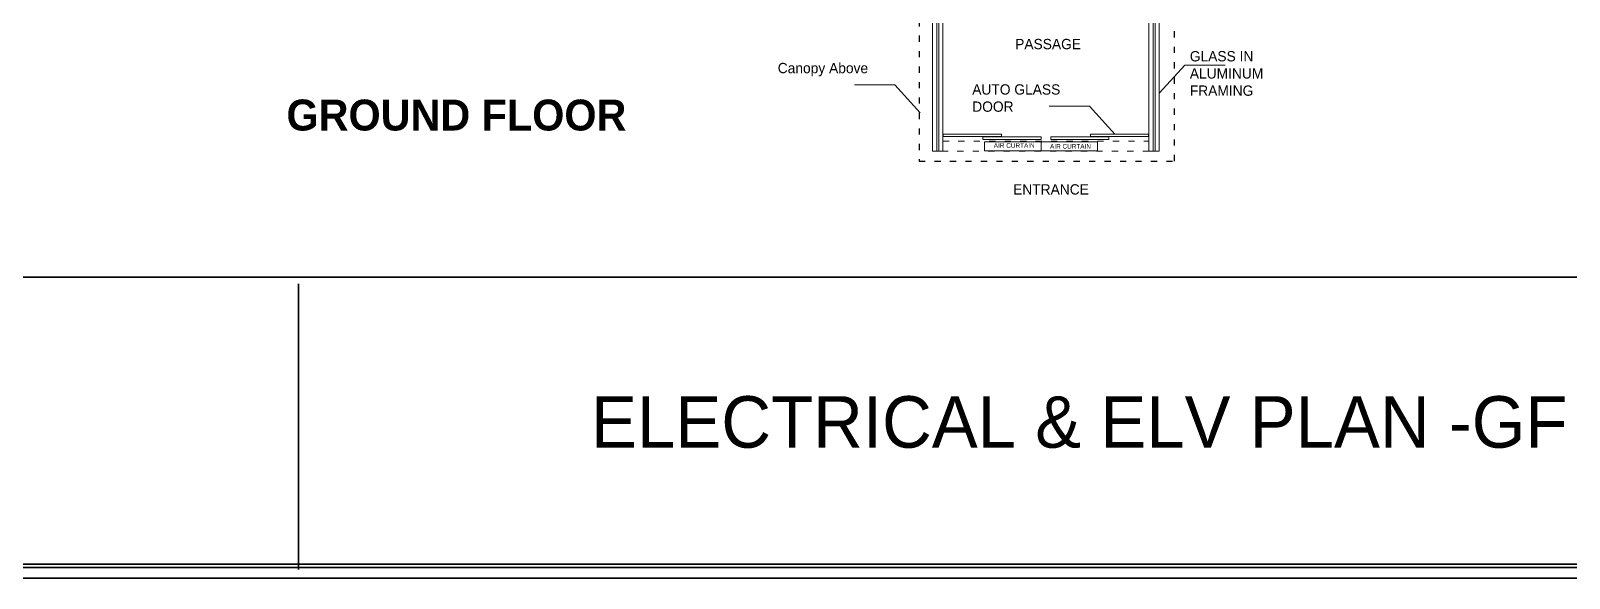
# Model space of a CAD drawing. Header units: millimetres. Extents: x -3207095 to 15275363, y 3702017 to 4798027.
# Drawn here: x 677050 to 680036, y 4468302 to 4469365 of the extents above; entities that cross this region are included whole.
import ezdxf

# ---------------------------------------------------------------- set-up
doc = ezdxf.new("R2010")
doc.units = ezdxf.units.MM
for name, pattern in [('ACAD_ISO03W100', [30, 12, -18]), ('DUZ', [500, 500]), ('HIDDEN', [0.375, 0.25, -0.125])]:
    doc.linetypes.add(name, pattern=pattern)
doc.layers.get('0').update_dxf_attribs({"color": 1, "linetype": 'DUZ'})
doc.layers.add('a-izdus', color=2, linetype='HIDDEN')
doc.layers.add('LOGO', color=7, linetype='Continuous')
for name, color, linetype, lineweight in [('DUVAR', 7, 'Continuous', 35), ('iç duvar', 7, 'Continuous', 50), ('KAPEN', 151, 'Continuous', 9)]:
    doc.layers.add(name, color=color, linetype=linetype, lineweight=lineweight)

msp = doc.modelspace()

# ---------------------------------------------------------------- linework, layer by layer
at = {"color": 232, "linetype": 'ACAD_ISO03W100'}
for p, q in [((678773.9, 4469475.2), (678773.9, 4469111.7)), ((679269.4, 4469111.7), (679269.4, 4469475.2)), ((678773.9, 4469111.7), (679269.4, 4469111.7))]:
    msp.add_line(p, q, dxfattribs=at)
at = {"layer": 'a-izdus', "color": 252, "linetype": 'Continuous', "lineweight": 5, "true_color": 0x939598}
for p, q in [((679240.7, 4469244), (679290, 4469298.1)), ((679290, 4469298.1), (679367.9, 4469298.1)), ((678726.9, 4469259.8), (678648.9, 4469259.8)), ((678776.1, 4469205.6), (678726.9, 4469259.8)), ((679104.4, 4469218.2), (679026.4, 4469218.2)), ((679153.6, 4469164.1), (679104.4, 4469218.2))]:
    msp.add_line(p, q, dxfattribs=at)
at = {"layer": 'a-izdus', "color": 252, "linetype": 'ACAD_ISO03W100', "lineweight": 5, "true_color": 0x939598}
msp.add_lwpolyline([(678820.1, 4469150.2), (679220.1, 4469150.2), (679220.1, 4469130.7), (678820.1, 4469130.7)], close=True, dxfattribs=at)
at = {"layer": 'a-izdus', "color": 252, "linetype": 'Continuous', "lineweight": 5, "true_color": 0x939598}
for points in [[(678901.1, 4469149.2), (679010.6, 4469149.2), (679010.6, 4469131.6), (678901.1, 4469131.6)], [(679010.6, 4469149.2), (679120, 4469149.2), (679120, 4469131.6), (679010.6, 4469131.6)]]:
    msp.add_lwpolyline(points, close=True, dxfattribs=at)
at = {"layer": 'DUVAR'}
for p, q in [((682551.1, 4468886.7), (675405.7, 4468886.7)), ((677569.5, 4468873.6), (677569.5, 4468319.1))]:
    msp.add_line(p, q, dxfattribs=at)
for points in [[(675378.4, 4473102.2), (682578.4, 4473102.2), (682578.4, 4468302.2), (675378.4, 4468302.2)], [(675399.4, 4473081.2), (682557.4, 4473081.2), (682557.4, 4468323.2), (675399.4, 4468323.2)], [(675405.7, 4473074.9), (682551.1, 4473074.9), (682551.1, 4468329.5), (675405.7, 4468329.5)]]:
    msp.add_lwpolyline(points, close=True, dxfattribs=at)
at = {"layer": 'iç duvar', "color": 7, "lineweight": 18}
for p, q in [((678820.1, 4469130.7), (678800.1, 4469130.7)), ((679220.1, 4469130.7), (679240.1, 4469130.7))]:
    msp.add_line(p, q, dxfattribs=at)
at = {"layer": 'KAPEN'}
for p, q in [((678820.1, 4469525.2), (678820.1, 4469130.7)), ((679220.1, 4469525.2), (679220.1, 4469130.7)), ((678800.1, 4469475.2), (678800.1, 4469130.7)), ((678808.1, 4469475.2), (678808.1, 4469130.7)), ((678812.1, 4469475.2), (678812.1, 4469130.7)), ((678820.1, 4469475.2), (678820.1, 4469130.7)), ((678820.1, 4469475.2), (678820.1, 4469130.7)), ((679228.1, 4469475.2), (679228.1, 4469130.7)), ((679232.1, 4469475.2), (679232.1, 4469130.7)), ((679240.1, 4469475.2), (679240.1, 4469130.7))]:
    msp.add_line(p, q, dxfattribs=at)
for points in [[(678820.6, 4469164.1), (678933.6, 4469164.1), (678933.6, 4469159.3), (678820.6, 4469159.3)], [(678897.7, 4469158.7), (679010.6, 4469158.7), (679010.6, 4469153.8), (678897.7, 4469153.8)], [(679142.5, 4469158.7), (679029.5, 4469158.7), (679029.5, 4469153.8), (679142.5, 4469153.8)], [(679219.5, 4469164.1), (679106.6, 4469164.1), (679106.6, 4469159.3), (679219.5, 4469159.3)]]:
    msp.add_lwpolyline(points, close=True, dxfattribs=at)

# ---------------------------------------------------------------- texts
at = {"attachment_point": 1}
for s, width, gutter_width, insert, char_height in [('{\\fCentury Gothic|b0|i0|c0|p34;\\C7;PASSAGE}', 175.945, 12.5, (678960.4, 4469348.9), 20), ('{\\fCentury Gothic|b0|i0|c0|p34;\\C7;GLASS IN\\PALUMINUM FRAMING}', 175.945, 12.5, (679299.4, 4469325.2), 20), ('{\\fCentury Gothic|b0|i0|c0|p34;\\C7;Canopy Above}', 175.945, 12.5, (678499.6, 4469302.3), 20), ('{\\fCentury Gothic|b0|i0|c0|p34;\\C7;AUTO GLASS DOOR}', 175.945, 12.5, (678877.1, 4469260.8), 20), ('{\\fCentury Gothic|b1|i0|c0|p34;\\C7;GROUND FLOOR}', 710.496, 12.5, (677546.2, 4469231.1), 60), ('{\\fCentury Gothic|b0|i0|c0|p34;\\C7;AIR CURTAIN }', 79.175, 5.62, (678918.9, 4469146.5), 9), ('{\\fCentury Gothic|b0|i0|c0|p34;\\C7;AIR CURTAIN }', 79.175, 5.62, (679028.1, 4469144.9), 9), ('{\\fCentury Gothic|b0|i0|c0|p34;\\C7;ENTRANCE }', 175.945, 12.5, (678956.4, 4469066.8), 20)]:
    msp.add_mtext_dynamic_manual_height_columns(s, width=width, gutter_width=gutter_width, heights=[0], dxfattribs=dict(at, insert=insert, char_height=char_height))
at = {"layer": 'LOGO', "insert": (678137.3, 4468655.5), "char_height": 100, "width": 2088.885, "attachment_point": 1}
msp.add_mtext('{\\fGoudy Old Style|b0|i0|c0|p18;ELECTRICAL & ELV PLAN -GF}', dxfattribs=at)

doc.saveas('drawing.dxf')
